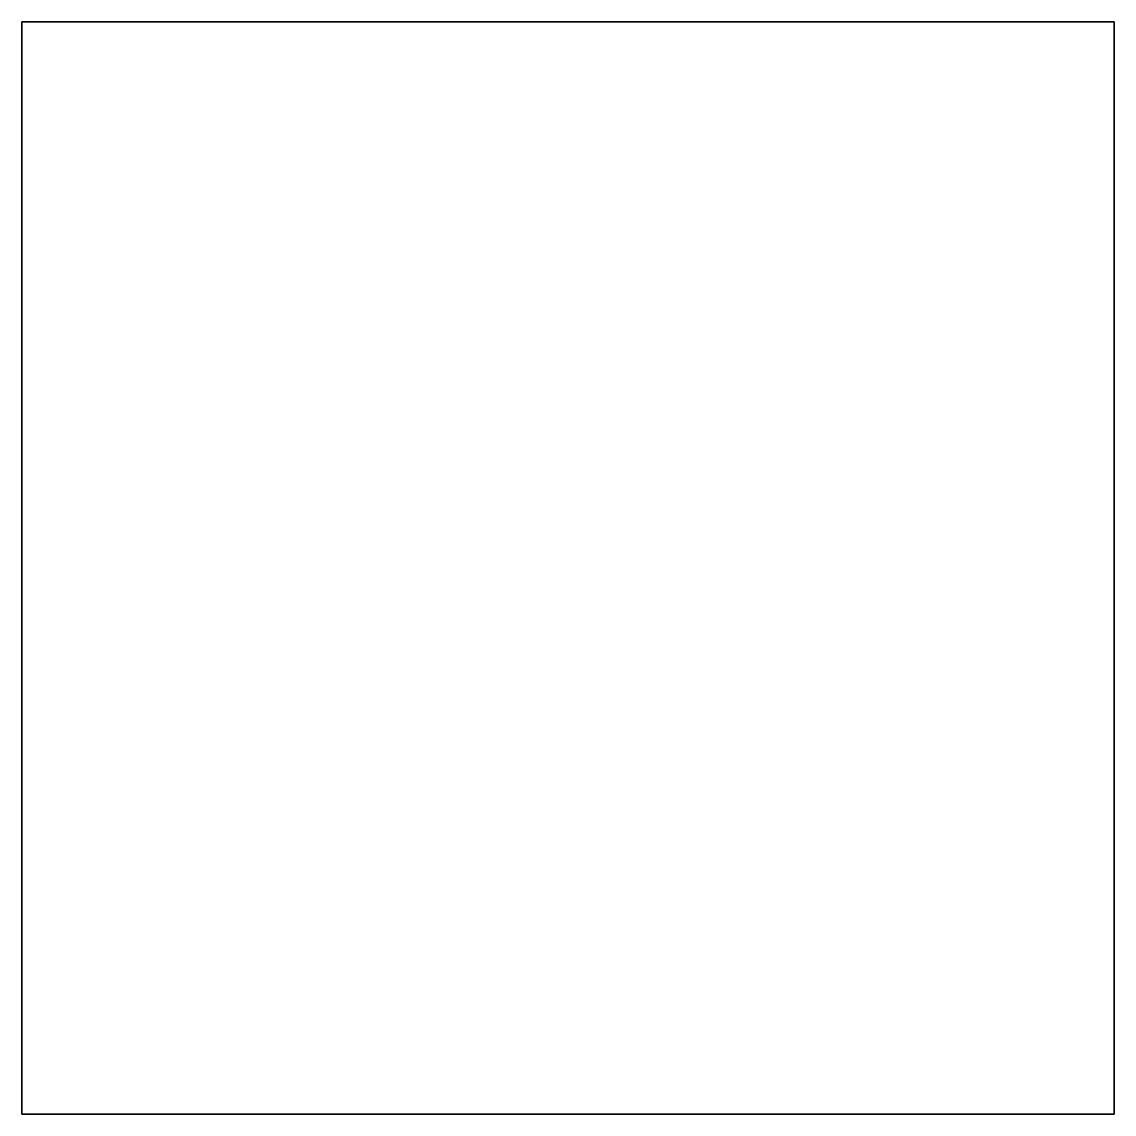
# Model space of a CAD drawing. Header units: metres. Extents: x -14 to 4.5, y -1.1 to 4.5.
# Drawn here: x 0 to 4.5, y 0 to 4.5 of the extents above; entities outside this region: 1.
import ezdxf

# ---------------------------------------------------------------- set-up
doc = ezdxf.new("R2010")
doc.units = ezdxf.units.M

msp = doc.modelspace()

# ---------------------------------------------------------------- linework, layer by layer
at = {"layer": 'ZONE_ONE_1', "color": 43}
msp.add_polyline3d([(0, 0, 4.572), (0, 0, 0), (4.5, 0, 0), (4.5, 0, 4.572)], close=True, dxfattribs=at)
at = {"layer": 'ZONE_ONE_2', "color": 143}
msp.add_polyline3d([(0.548, 0, 2.5), (0.548, 0, 0.5), (3, 0, 0.5), (3, 0, 2.5)], close=True, dxfattribs=at)
at = {"layer": 'ZONE_ONE_3', "color": 43}
msp.add_polyline3d([(4.5, 0, 4.572), (4.5, 0, 0), (4.5, 4.5, 0), (4.5, 4.5, 4.572)], close=True, dxfattribs=at)
at = {"layer": 'ZONE_ONE_4', "color": 43}
msp.add_polyline3d([(4.5, 4.5, 4.572), (4.5, 4.5, 0), (0, 4.5, 0), (0, 4.5, 4.572)], close=True, dxfattribs=at)
at = {"layer": 'ZONE_ONE_5', "color": 43}
msp.add_polyline3d([(0, 4.5, 4.572), (0, 4.5, 0), (0, 0, 0), (0, 0, 4.572)], close=True, dxfattribs=at)
at = {"layer": 'ZONE_ONE_6', "color": 8}
msp.add_polyline3d([(4.5, 0, 0), (0, 0, 0), (0, 4.5, 0), (4.5, 4.5, 0)], close=True, dxfattribs=at)
at = {"layer": 'ZONE_ONE_7', "color": 15}
msp.add_polyline3d([(0, 4.5, 4.572), (0, 0, 4.572), (4.5, 0, 4.572), (4.5, 4.5, 4.572)], close=True, dxfattribs=at)

doc.saveas('drawing.dxf')
